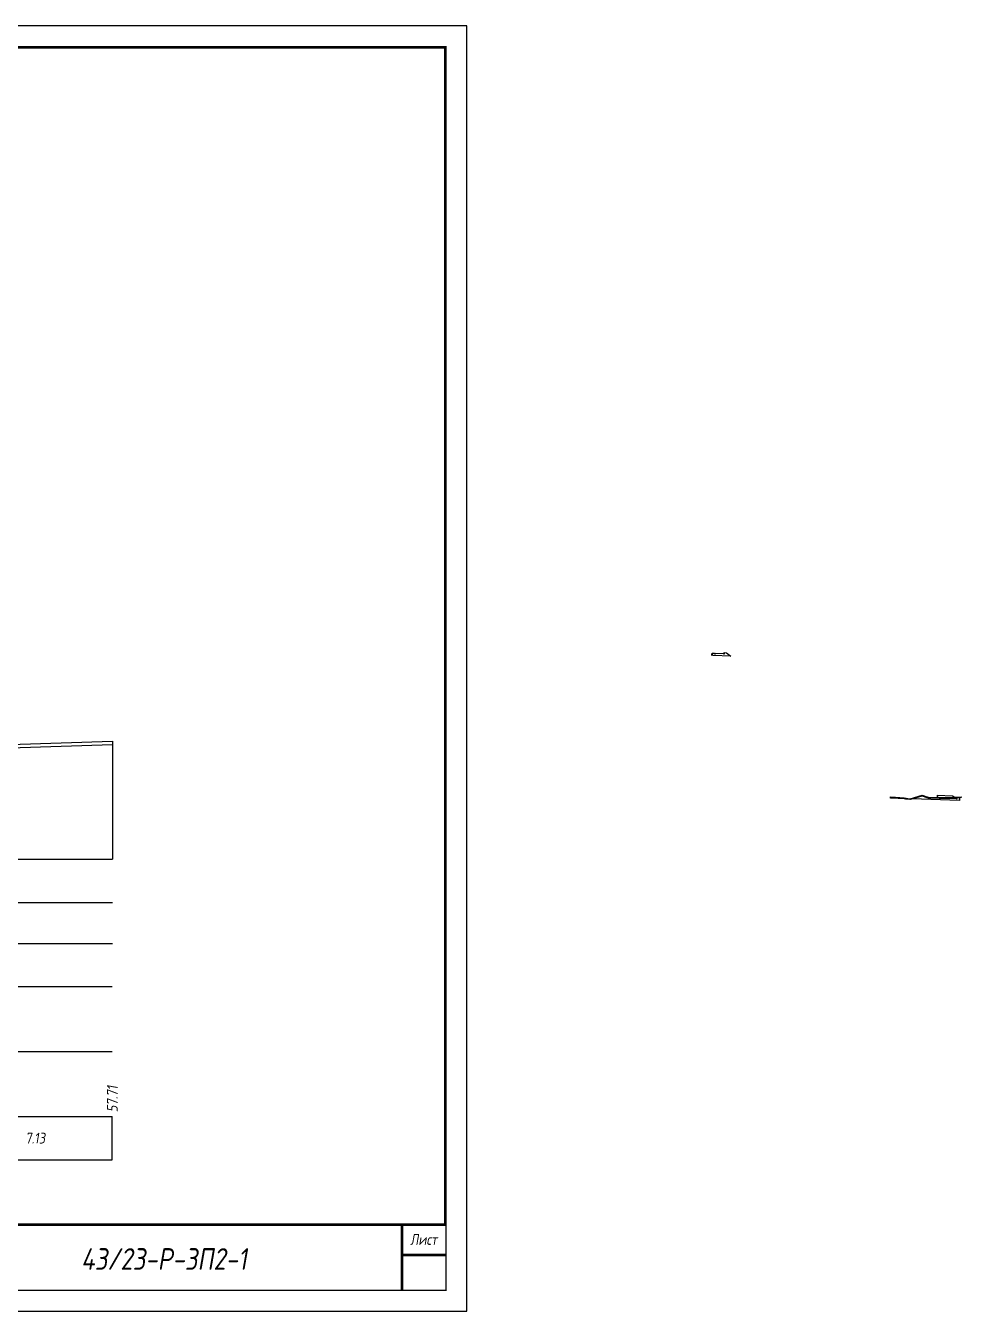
# Model space of a CAD drawing. Extents: x -717 to 1451, y -133302 to 233.
# Drawn here: x 288 to 504.2, y -74665.4 to -74368.4 of the extents above; entities that cross this region are included whole.
import ezdxf
from ezdxf.enums import TextEntityAlignment as Align

# ---------------------------------------------------------------- set-up
doc = ezdxf.new("R2010")
doc.units = 0
for name, color, linetype in [('Зарамочное оформление', 7, 'Continuous'), ('Код_510', 7, 'Continuous'), ('Объём_2650', 7, 'Continuous'), ('Таблица', 7, 'Continuous'), ('Черный поперечник', 3, 'Continuous')]:
    doc.layers.add(name, color=color, linetype=linetype)
for name, color, linetype, true_color in [('Контур_2570', 7, 'Continuous', 0x80ff00), ('Объём_2563', 7, 'Continuous', 0xff8000), ('Объём_2570', 7, 'Continuous', 0x80ff00), ('Объём_2600', 7, 'Continuous', 0x808000)]:
    doc.layers.add(name, color=color, linetype=linetype, true_color=true_color)
doc.styles.add('М', font='romand.shx', dxfattribs={"width": 0.8, "oblique": 10, "height": 2.5})

# ---------------------------------------------------------------- blocks, each defined once
blk = doc.blocks.new('Штамп')
at = {"linetype": 'Continuous'}
blk.add_wipeout([(199.95, -411.25), (384.95, -411.25), (384.95, -426.25), (199.95, -426.25)], dxfattribs=at).dxf.layer = 'Зарамочное оформление'
at = {"layer": 'Зарамочное оформление', "linetype": 'Continuous', "lineweight": -3, "const_width": 0.6, "flags": 128}
for points in [[(199.95, -426.25), (199.95, -411.25), (384.95, -411.25)], [(209.95, -411.25), (209.95, -426.25)], [(219.95, -411.25), (219.95, -426.25)], [(229.95, -411.25), (229.95, -426.25)], [(239.95, -411.25), (239.95, -426.25)], [(254.95, -411.25), (254.95, -426.25)], [(264.95, -411.25), (264.95, -426.25)], [(374.95, -411.25), (374.95, -426.25)], [(199.95, -416.25), (264.95, -416.25)], [(374.95, -418.25), (384.95, -418.25)], [(199.95, -421.25), (264.95, -421.25)]]:
    blk.add_lwpolyline(points, dxfattribs=at)
at = {"linetype": 'Continuous', "insert": (319.95, -419.17), "char_height": 5, "width": 110, "attachment_point": 5, "style": 'М'}
blk.add_mtext('{\\Q10;\\W0.8;43/23-Р-ЗП2-1}', dxfattribs=at)
at = {"layer": 'Зарамочное оформление', "linetype": 'Continuous', "style": 'М', "oblique": 10}
for s, width, p in [('Лист', 0.8, (379.95, -414.66)), ('Изм.', 0.8, (204.95, -423.75)), ('Кол.уч.', 0.7, (214.95, -423.75)), ('Лист', 0.8, (224.95, -423.75)), ('N док.', 0.7, (235.28, -423.75)), ('Подпись', 0.8, (247.45, -423.75)), ('Дата', 0.8, (259.95, -423.75))]:
    blk.add_text(s, height=2.5, dxfattribs=dict(at, width=width)).set_placement(p, align=Align.MIDDLE_CENTER)
blk = doc.blocks.new('шифр')
blk.add_blockref('Штамп', (0, -74294))

msp = doc.modelspace()

# ---------------------------------------------------------------- linework, layer by layer
at = {"flags": 128}
msp.add_lwpolyline([(-30.054, -74665.421), (389.946, -74665.421), (389.946, -74368.421), (-30.054, -74368.421)], close=True, dxfattribs=at)
at = {"const_width": 0.6, "flags": 128}
msp.add_lwpolyline([(-10.054, -74660.421), (384.946, -74660.421), (384.946, -74373.421), (-10.054, -74373.421)], close=True, dxfattribs=at)
at = {"layer": 'Объём_2563', "flags": 128}
for points in [[(446.863, -74513.953), (446.679, -74513.769), (446.379, -74513.763), (446.379, -74513.733), (446.659, -74513.733), (446.659, -74513.533), (446.559, -74513.533), (446.559, -74513.37), (447.124, -74513.396), (447.124, -74513.52), (447.404, -74513.52), (447.404, -74513.412), (449.203, -74513.448), (449.203, -74513.561), (449.483, -74513.561), (449.483, -74513.361), (449.383, -74513.361), (449.383, -74513.261), (449.879, -74513.323), (450.946, -74514.034), (446.863, -74513.953), (446.863, -74513.953)], [(499.111, -74546.939), (498.927, -74546.755), (498.627, -74546.749), (498.627, -74546.169), (502.127, -74546.309), (503.194, -74547.021), (499.111, -74546.939), (499.111, -74546.939)]]:
    msp.add_lwpolyline(points, dxfattribs=at)
at = {"layer": 'Объём_2570', "flags": 128}
msp.add_lwpolyline([(504.161, -74546.735), (501.038, -74546.838), (496.545, -74546.763), (496.544, -74546.761), (496.54, -74546.764), (496.288, -74546.757), (496.18, -74546.727), (495.088, -74546.313), (492.357, -74547.195), (492.257, -74547.178), (490.937, -74546.969), (490.937, -74546.819), (492.257, -74547.028), (492.357, -74547.045), (495.088, -74546.163), (496.18, -74546.577), (496.288, -74546.607), (496.54, -74546.614), (496.544, -74546.611), (496.545, -74546.613), (501.038, -74546.688), (504.161, -74546.585), (504.161, -74546.735), (504.161, -74546.735)], dxfattribs=at)
at = {"layer": 'Объём_2600', "color": 5, "flags": 128}
msp.add_lwpolyline([(492.257, -74547.178), (491.236, -74547.016), (492.768, -74547.062), (492.357, -74547.195), (492.257, -74547.178), (492.257, -74547.178)], dxfattribs=at)
at = {"layer": 'Объём_2650', "color": 6, "flags": 128}
for points in [[(490.937, -74546.969), (491.236, -74547.016), (487.777, -74546.912), (487.777, -74546.606), (488.99, -74546.632), (490.937, -74546.819), (490.937, -74546.969), (490.937, -74546.969)], [(496.18, -74546.727), (496.288, -74546.757), (496.54, -74546.764), (496.544, -74546.761), (496.545, -74546.763), (501.038, -74546.838), (503.924, -74546.743), (503.751, -74546.859), (503.751, -74547.392), (492.768, -74547.062), (495.088, -74546.313), (496.18, -74546.727), (496.18, -74546.727)]]:
    msp.add_lwpolyline(points, dxfattribs=at)

# ---------------------------------------------------------------- texts
at = {"linetype": 'Continuous', "style": 'М', "oblique": 10, "width": 0.8}
msp.add_text('244', height=2.5, dxfattribs=at).set_placement((380.312, -74656.509), align=Align.MIDDLE)

# ---------------------------------------------------------------- next in the draw order: block references
msp.add_blockref('шифр', (0, 59.829))

# ---------------------------------------------------------------- next in the draw order: linework, layer by layer
at = {"layer": 'Код_510'}
msp.add_line((307.997, -74630.421), (307.997, -74620.421), dxfattribs=at)
at = {"layer": 'Контур_2570', "flags": 128}
msp.add_lwpolyline([(272.41, -74535.65), (308.051, -74534.462)], dxfattribs=at)
at = {"layer": 'Таблица'}
for p, q in [((80, -74561), (308.051, -74561)), ((80, -74571), (308.051, -74571)), ((80, -74580.421), (308.051, -74580.421)), ((79.946, -74590.421), (307.997, -74590.421)), ((79.946, -74605.421), (307.997, -74605.421)), ((79.946, -74620.421), (307.997, -74620.421)), ((79.946, -74630.421), (307.997, -74630.421))]:
    msp.add_line(p, q, dxfattribs=at)
at = {"layer": 'Черный поперечник', "color": 7}
msp.add_line((308.051, -74533.712), (308.051, -74561), dxfattribs=at)
at = {"layer": 'Черный поперечник', "flags": 128}
msp.add_lwpolyline([(272.41, -74534.9), (308.051, -74533.712)], dxfattribs=at)

# ---------------------------------------------------------------- next in the draw order: texts
at = {"layer": 'Код_510', "style": 'М', "oblique": 10, "width": 0.8}
msp.add_text('57.71', height=2.5, rotation=90, dxfattribs=at).set_placement((307.997, -74619.421), align=Align.MIDDLE_LEFT)
msp.add_text('7.13', height=2.5, dxfattribs=at).set_placement((290.176, -74625.421), align=Align.MIDDLE_CENTER)

doc.saveas('drawing.dxf')
